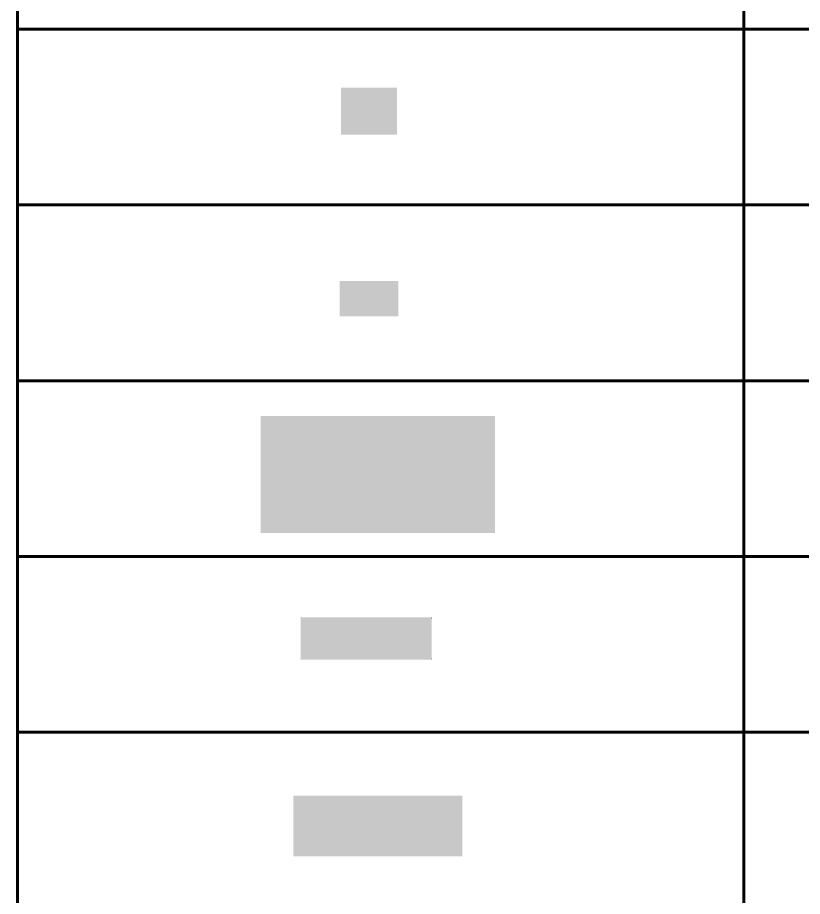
# Model space of a CAD drawing. Extents: x 346 to 4955, y 45 to 639.
# Drawn here: x 1515.52 to 1548.9, y 119.64 to 157.03 of the extents above; entities that cross this region are included whole.
import ezdxf

# ---------------------------------------------------------------- set-up
doc = ezdxf.new("R2010")
doc.units = 0
doc.header["$MEASUREMENT"] = 0
doc.layers.add('PDF _Геометрия', color=7, linetype='CONTINUOUS')
doc.layers.add('PDF _Сплошная заливка', color=7, linetype='CONTINUOUS')

msp = doc.modelspace()

# ---------------------------------------------------------------- hatches: boundary and pattern name
at = {"layer": 'PDF _Сплошная заливка', "transparency": 33554559}
h = msp.add_hatch(color=256, dxfattribs=at)
h.paths.add_polyline_path([(1527.596, 131.478), (1527.561, 131.478)], flags=0)
h.paths.add_polyline_path([(1527.596, 131.514, 0.41412), (1527.56, 131.478)], flags=0)
h.paths.add_polyline_path([(1527.596, 131.514), (1527.596, 131.478)], flags=0)
for points in [[(1527.596, 131.514), (1527.561, 131.478), (1527.561, 129.756), (1527.596, 129.72), (1533.104, 129.72), (1533.14, 129.756), (1533.14, 131.478), (1533.104, 131.514)], [(1533.104, 131.478), (1533.104, 131.514), (1533.104, 131.514, -0.414548), (1533.14, 131.478), (1533.14, 131.478)], [(1533.104, 129.756), (1533.14, 129.756), (1533.14, 129.756, -0.414548), (1533.104, 129.72), (1533.104, 129.72)]]:
    msp.add_hatch(color=256, dxfattribs=at).paths.add_polyline_path(points)
h = msp.add_hatch(color=256, dxfattribs=at)
h.paths.add_polyline_path([(1527.596, 129.756), (1527.596, 129.72)], flags=0)
h.paths.add_polyline_path([(1527.56, 129.756, 0.41412), (1527.596, 129.72)], flags=0)
h.paths.add_polyline_path([(1527.56, 129.756), (1527.596, 129.756)], flags=0)

# ---------------------------------------------------------------- linework, layer by layer
at = {"layer": 'PDF _Геометрия', "lineweight": 60}
msp.add_lwpolyline([(1582.28, 66.83), (1515.523, 66.83), (1515.523, 193.906), (1582.28, 193.906)], close=True, dxfattribs=at)
for points in [[(1546.41, 66.83), (1546.41, 193.906)], [(1515.523, 156.531), (1582.28, 156.531)], [(1515.523, 149.056), (1582.28, 149.056)], [(1515.523, 141.581), (1582.28, 141.581)], [(1515.523, 134.105), (1582.28, 134.105)], [(1515.523, 126.63), (1582.28, 126.63)]]:
    msp.add_lwpolyline(points, dxfattribs=at)
at = {"layer": 'PDF _Сплошная заливка', "lineweight": 25, "transparency": 33554559}
for points in [[(1529.273, 152.046), (1531.664, 152.046), (1529.273, 154.039), (1531.664, 154.039)], [(1529.223, 144.321), (1531.714, 144.321), (1529.223, 145.816), (1531.714, 145.816)], [(1525.867, 135.102), (1535.831, 135.102), (1525.867, 140.085), (1535.831, 140.085)], [(1527.255, 121.353), (1534.443, 121.353), (1527.255, 123.934), (1534.443, 123.934)]]:
    msp.add_solid(points, dxfattribs=at)

doc.saveas('drawing.dxf')
